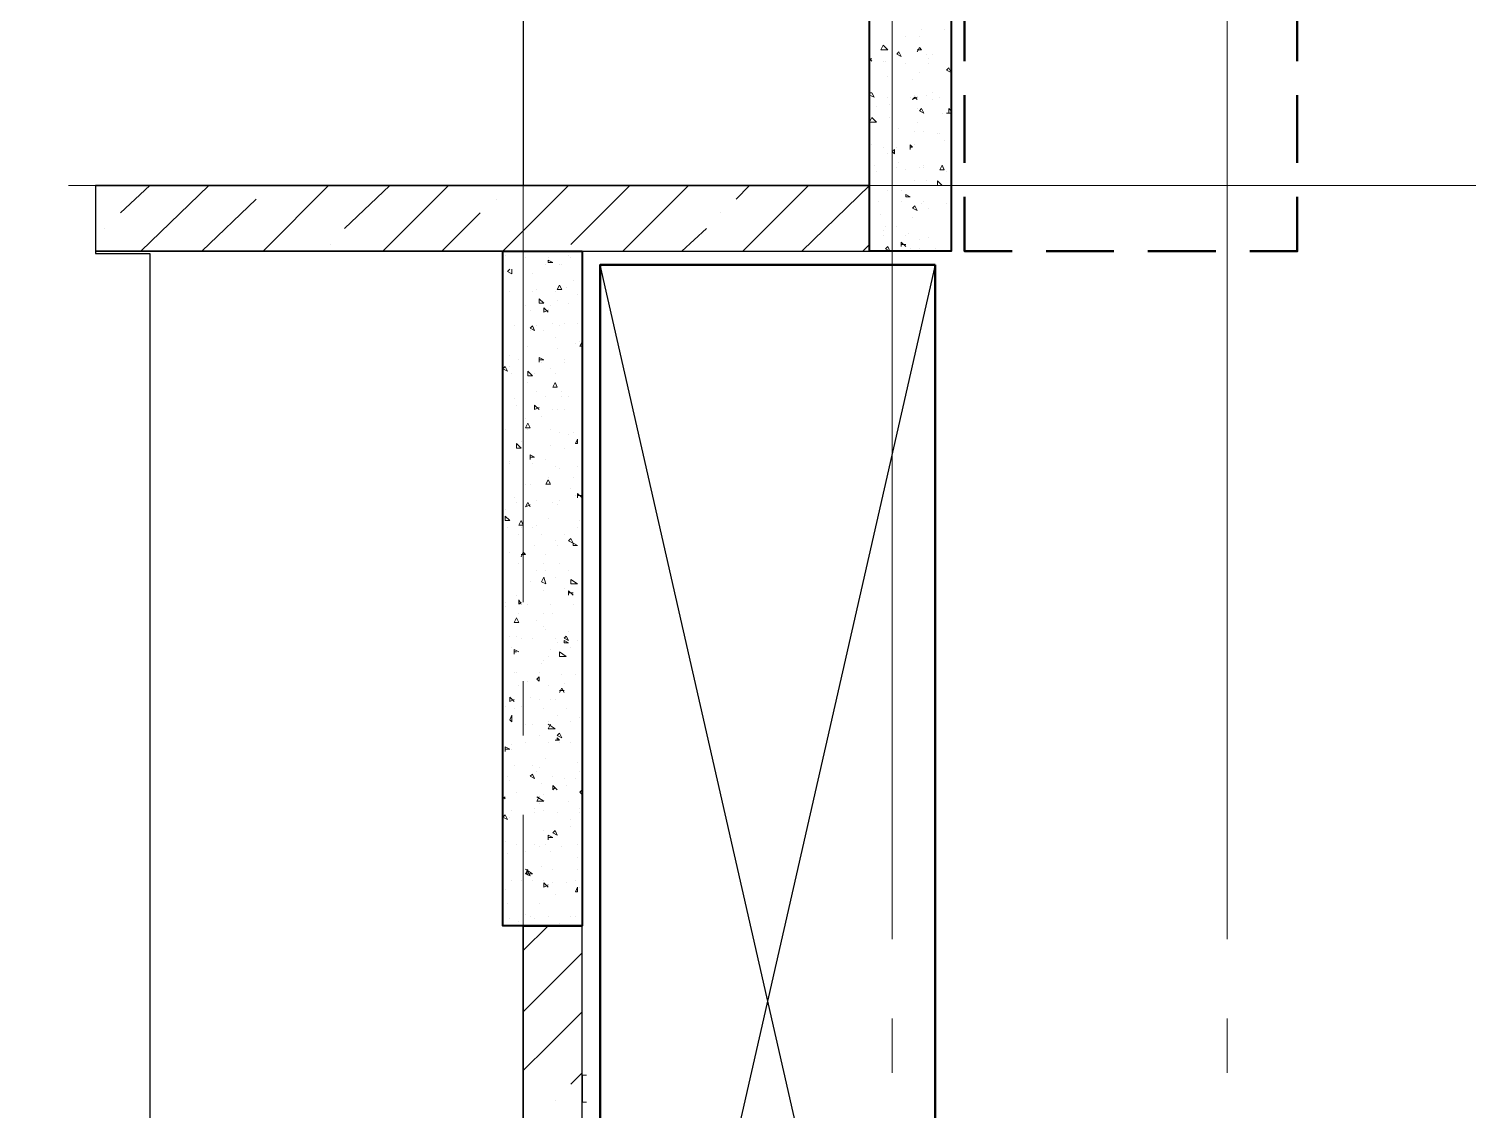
# Model space of a CAD drawing. Header units: millimetres. Extents: x 2279 to 5236, y 896 to 2828.
# Drawn here: x 4437.87 to 4464.79, y 1830.4 to 1850.63 of the extents above; entities that cross this region are included whole.
import ezdxf

# ---------------------------------------------------------------- set-up
doc = ezdxf.new("R2010")
doc.units = ezdxf.units.MM
for name, color, linetype in [('PDF _!!ОСНОВНАЯ', 7, 'Continuous'), ('PDF _!!ТОНКАЯ', 7, 'Continuous'), ('PDF _0', 7, 'Continuous'), ('PDF _2020-02-11_АР_Секция_1 - План этажа - Уровень 2$0$A-WALL', 7, 'Continuous'), ('PDF _2020-02-11_АР_Секция_1 - План этажа - Уровень 2$0$A-WALL-FNSH', 7, 'Continuous'), ('PDF _СПДС_СТЕНЫ', 7, 'Continuous')]:
    doc.layers.add(name, color=color, linetype=linetype)

msp = doc.modelspace()

# ---------------------------------------------------------------- linework, layer by layer
at = {"layer": 'PDF _!!ОСНОВНАЯ', "lineweight": 50}
for points in [[(4455.371, 1851.296), (4455.371, 1850.026)], [(4461.594, 1850.026), (4461.594, 1851.296)], [(4455.371, 1849.391), (4455.371, 1848.121)], [(4461.594, 1848.121), (4461.594, 1849.391)], [(4455.371, 1847.486), (4455.371, 1846.47), (4456.26, 1846.47)], [(4460.705, 1846.47), (4461.594, 1846.47), (4461.594, 1847.486)], [(4456.895, 1846.47), (4458.165, 1846.47)], [(4458.8, 1846.47), (4460.07, 1846.47)]]:
    msp.add_lwpolyline(points, dxfattribs=at)
msp.add_lwpolyline([(4454.821, 1846.216), (4454.821, 1818.699), (4448.555, 1818.699), (4448.555, 1846.216)], close=True, dxfattribs=at)
at = {"layer": 'PDF _!!ТОНКАЯ', "lineweight": 20}
for points in [[(4454.016, 1833.601), (4454.016, 1847.698), (4454.016, 1867.299), (4454.016, 1880.55), (4454.016, 1894.562)], [(4460.282, 1833.601), (4460.282, 1847.698), (4460.282, 1867.299), (4460.282, 1880.55), (4460.282, 1894.562)], [(4447.116, 1839.908), (4447.116, 1859.933)], [(4439.623, 1847.698), (4438.607, 1847.698)], [(4439.58, 1847.19), (4440.131, 1847.698)], [(4439.961, 1846.47), (4441.231, 1847.698)], [(4548.169, 1847.698), (4543.173, 1847.698), (4536.4, 1847.698), (4530.177, 1847.698), (4508.374, 1847.698), (4500.5, 1847.698), (4493.007, 1847.698), (4488.646, 1847.698), (4466.167, 1847.698), (4459.901, 1847.698), (4455.117, 1847.698), (4441.104, 1847.698)], [(4442.247, 1846.47), (4443.475, 1847.698)], [(4443.771, 1846.894), (4444.618, 1847.698)], [(4444.491, 1846.47), (4445.719, 1847.698)], [(4446.735, 1846.47), (4447.963, 1847.698)], [(4448.005, 1846.597), (4449.106, 1847.698)], [(4448.979, 1846.47), (4450.206, 1847.698)], [(4451.095, 1847.444), (4451.349, 1847.698)], [(4451.222, 1846.47), (4452.45, 1847.698)], [(4452.323, 1846.47), (4453.593, 1847.698)], [(4441.104, 1846.47), (4442.12, 1847.444)], [(4446.608, 1847.444), (4446.608, 1847.444)], [(4445.592, 1846.47), (4446.312, 1847.19)], [(4450.799, 1847.19), (4450.799, 1847.19)], [(4439.284, 1846.894), (4439.284, 1846.894)], [(4450.079, 1846.47), (4450.545, 1846.894)], [(4443.517, 1846.597), (4443.517, 1846.597)], [(4453.466, 1846.47), (4453.593, 1846.597)], [(4447.116, 1837.411), (4447.116, 1838.427)], [(4447.116, 1815.905), (4447.116, 1835.929)], [(4447.116, 1833.389), (4447.582, 1833.855)], [(4447.116, 1832.246), (4448.217, 1833.347)], [(4447.116, 1831.145), (4447.582, 1831.611), (4448.217, 1832.246)], [(4454.016, 1831.103), (4454.016, 1832.119)], [(4460.282, 1831.103), (4460.282, 1832.119)], [(4448.005, 1830.891), (4448.217, 1831.103)], [(4447.709, 1830.595), (4447.709, 1830.595)]]:
    msp.add_lwpolyline(points, dxfattribs=at)
at = {"layer": 'PDF _!!ТОНКАЯ', "lineweight": 25}
for points in [[(4447.116, 1865.69), (4447.116, 1847.698), (4439.115, 1847.698), (4439.115, 1846.428), (4440.131, 1846.428), (4440.131, 1816.751), (4439.115, 1816.751), (4439.115, 1815.481), (4447.116, 1815.481), (4447.116, 1797.489)], [(4439.115, 1847.698), (4453.593, 1847.698), (4453.593, 1846.47)], [(4448.217, 1846.47), (4446.735, 1846.47), (4439.115, 1846.47)], [(4454.821, 1846.216), (4448.555, 1818.699)], [(4454.821, 1818.699), (4448.555, 1846.216)], [(4447.116, 1829.367), (4447.116, 1833.855), (4447.116, 1831.611), (4447.116, 1829.367), (4448.217, 1829.367), (4448.217, 1831.611), (4448.217, 1833.855)], [(4448.217, 1831.06), (4448.217, 1830.552)]]:
    msp.add_lwpolyline(points, dxfattribs=at)
msp.add_lwpolyline([(4453.593, 1847.698), (4439.115, 1847.698), (4439.115, 1846.47), (4453.593, 1846.47)], close=True, dxfattribs=at)
at = {"layer": 'PDF _0', "lineweight": 20}
msp.add_lwpolyline([(4488.01, 1939.323, 0.279769), (4426.921, 1746.34, 0.279819), (4569.93, 1603.107, 0.279869), (4762.953, 1663.951)], format="xyb", dxfattribs=at)
at = {"layer": 'PDF _2020-02-11_АР_Секция_1 - План этажа - Уровень 2$0$A-WALL', "lineweight": 50}
msp.add_lwpolyline([(4448.217, 1833.855), (4447.116, 1833.855)], dxfattribs=at)
at = {"layer": 'PDF _2020-02-11_АР_Секция_1 - План этажа - Уровень 2$0$A-WALL-FNSH', "lineweight": 9}
for points in [[(4448.301, 1846.47), (4448.217, 1846.47)], [(4448.217, 1831.145), (4448.217, 1831.06), (4448.301, 1831.06)], [(4448.301, 1830.552), (4448.217, 1830.552), (4448.217, 1830.468)]]:
    msp.add_lwpolyline(points, dxfattribs=at)
at = {"layer": 'PDF _СПДС_СТЕНЫ', "lineweight": 40}
for points in [[(4453.593, 1846.47), (4453.593, 1861.965), (4455.117, 1861.965), (4455.117, 1846.47)], [(4448.217, 1846.47), (4448.217, 1833.855), (4446.735, 1833.855), (4446.735, 1846.47)]]:
    msp.add_lwpolyline(points, close=True, dxfattribs=at)
at = {"layer": 'PDF _СПДС_СТЕНЫ', "lineweight": 20}
for points in [[(4454.567, 1850.619), (4454.567, 1850.619)], [(4454.99, 1850.619), (4454.99, 1850.619)], [(4454.016, 1850.323), (4454.016, 1850.323)], [(4454.271, 1850.492), (4454.271, 1850.492)], [(4454.482, 1850.196), (4454.525, 1850.28), (4454.567, 1850.238), (4454.482, 1850.238)], [(4454.525, 1850.492), (4454.525, 1850.492)], [(4453.635, 1850.069), (4453.593, 1850.069), (4453.635, 1850.026)], [(4453.847, 1850.026), (4453.847, 1850.026)], [(4453.889, 1850.238), (4453.889, 1850.238)], [(4453.889, 1850.026), (4453.889, 1850.026)], [(4454.652, 1850.153), (4454.652, 1850.153)], [(4454.694, 1850.069), (4454.694, 1850.069)], [(4454.779, 1850.153), (4454.779, 1850.153)], [(4454.271, 1849.984), (4454.271, 1849.984)], [(4454.525, 1849.815), (4454.525, 1849.815)], [(4454.694, 1849.984), (4454.694, 1849.984)], [(4455.117, 1849.942), (4455.117, 1849.942)], [(4453.932, 1849.73), (4453.932, 1849.73)], [(4454.016, 1849.645), (4454.016, 1849.645)], [(4454.016, 1849.476), (4454.016, 1849.476)], [(4454.398, 1849.688), (4454.398, 1849.688)], [(4453.593, 1849.434), (4453.635, 1849.434), (4453.678, 1849.349), (4453.593, 1849.391)], [(4453.932, 1849.349), (4453.932, 1849.349)], [(4453.974, 1849.222), (4453.974, 1849.222)], [(4454.355, 1849.349), (4454.355, 1849.349)], [(4454.482, 1849.349), (4454.398, 1849.307), (4454.44, 1849.349), (4454.482, 1849.307)], [(4454.44, 1849.391), (4454.44, 1849.391)], [(4454.652, 1849.391), (4454.652, 1849.391)], [(4454.779, 1849.434), (4454.779, 1849.434)], [(4454.779, 1849.307), (4454.779, 1849.307)], [(4454.906, 1849.349), (4454.906, 1849.349)], [(4453.72, 1849.18), (4453.72, 1849.18)], [(4453.974, 1848.968), (4453.974, 1848.968)], [(4454.482, 1849.137), (4454.482, 1849.137)], [(4454.948, 1849.053), (4454.948, 1849.053)], [(4455.033, 1849.053), (4455.117, 1849.053)], [(4455.075, 1849.053), (4455.075, 1849.137), (4455.117, 1849.095)], [(4454.016, 1848.714), (4454.016, 1848.714)], [(4454.143, 1848.756), (4454.143, 1848.756)], [(4454.44, 1848.714), (4454.44, 1848.714)], [(4454.482, 1848.883), (4454.482, 1848.883)], [(4454.609, 1848.714), (4454.609, 1848.714)], [(4454.863, 1848.672), (4454.863, 1848.672)], [(4454.906, 1848.672), (4454.906, 1848.672)], [(4453.635, 1848.46), (4453.635, 1848.46)], [(4453.847, 1848.418), (4453.847, 1848.418)], [(4454.101, 1848.418), (4454.101, 1848.418)], [(4454.355, 1848.375), (4454.355, 1848.46), (4454.398, 1848.418), (4454.355, 1848.418)], [(4454.44, 1848.46), (4454.44, 1848.46)], [(4454.99, 1848.545), (4454.99, 1848.545)], [(4453.932, 1848.291), (4453.932, 1848.291)], [(4453.678, 1848.079), (4453.678, 1848.079)], [(4453.72, 1847.952), (4453.72, 1847.952)], [(4454.101, 1848.037), (4454.101, 1848.037)], [(4454.143, 1848.121), (4454.143, 1848.121)], [(4454.271, 1847.994), (4454.271, 1847.994)], [(4454.525, 1848.037), (4454.525, 1848.037)], [(4454.609, 1848.079), (4454.609, 1848.079)], [(4454.609, 1848.037), (4454.609, 1848.037)], [(4454.948, 1848.037), (4454.948, 1848.037)], [(4455.033, 1847.952), (4455.033, 1847.952)], [(4453.932, 1847.613), (4453.932, 1847.613)], [(4453.974, 1847.698), (4453.974, 1847.698)], [(4454.186, 1847.613), (4454.186, 1847.613)], [(4454.44, 1847.783), (4454.44, 1847.783)], [(4454.652, 1847.783), (4454.652, 1847.783)], [(4454.863, 1847.698), (4454.863, 1847.783), (4454.948, 1847.698), (4454.821, 1847.698)], [(4455.117, 1847.74), (4455.117, 1847.74)], [(4453.762, 1847.402), (4453.762, 1847.402)], [(4454.186, 1847.402), (4454.186, 1847.402)], [(4454.567, 1847.359), (4454.567, 1847.359)], [(4454.609, 1847.402), (4454.609, 1847.402)], [(4455.033, 1847.359), (4455.033, 1847.359)], [(4453.805, 1847.148), (4453.805, 1847.148)], [(4454.398, 1847.275), (4454.398, 1847.275)], [(4454.398, 1847.105), (4454.398, 1847.105)], [(4454.694, 1847.275), (4454.694, 1847.275)], [(4453.847, 1846.851), (4453.847, 1846.851)], [(4453.889, 1846.936), (4453.889, 1846.936)], [(4454.101, 1846.936), (4454.101, 1846.936)], [(4454.313, 1846.809), (4454.313, 1846.809)], [(4453.847, 1846.767), (4453.847, 1846.767)], [(4454.186, 1846.555), (4454.186, 1846.64), (4454.271, 1846.555)], [(4454.186, 1846.597), (4454.271, 1846.597)], [(4454.271, 1846.767), (4454.271, 1846.767)], [(4454.355, 1846.513), (4454.355, 1846.513)], [(4454.525, 1846.682), (4454.525, 1846.682)], [(4454.525, 1846.513), (4454.525, 1846.513)], [(4454.694, 1846.724), (4454.694, 1846.724)], [(4454.821, 1846.513), (4454.821, 1846.513)], [(4446.777, 1846.386), (4446.777, 1846.386)], [(4447.158, 1846.343), (4447.158, 1846.343)], [(4447.582, 1846.343), (4447.582, 1846.343)], [(4447.963, 1846.386), (4447.963, 1846.386)], [(4448.005, 1846.343), (4448.005, 1846.343)], [(4453.678, 1846.47), (4453.678, 1846.47)], [(4446.904, 1846.132), (4446.904, 1846.047), (4446.82, 1846.089), (4446.862, 1846.132)], [(4447.285, 1846.047), (4447.285, 1846.047)], [(4447.539, 1846.216), (4447.539, 1846.216)], [(4447.793, 1846.216), (4447.793, 1846.216)], [(4447.836, 1846.216), (4447.836, 1846.216)], [(4446.862, 1845.708), (4446.862, 1845.708)], [(4447.116, 1845.751), (4447.116, 1845.751)], [(4447.285, 1845.708), (4447.285, 1845.708)], [(4447.37, 1845.751), (4447.37, 1845.751)], [(4447.709, 1845.708), (4447.709, 1845.708)], [(4447.92, 1845.793), (4447.92, 1845.793)], [(4448.047, 1845.92), (4448.047, 1845.92)], [(4447.158, 1845.454), (4447.158, 1845.454)], [(4447.624, 1845.454), (4447.624, 1845.454)], [(4447.751, 1845.539), (4447.751, 1845.539)], [(4447.963, 1845.497), (4447.963, 1845.497)], [(4448.132, 1845.666), (4448.132, 1845.666)], [(4446.735, 1845.285), (4446.735, 1845.285)], [(4447.243, 1845.37), (4447.243, 1845.37)], [(4447.582, 1845.37), (4447.497, 1845.327), (4447.497, 1845.412), (4447.582, 1845.327)], [(4446.735, 1845.073), (4446.735, 1845.073)], [(4446.947, 1845.073), (4446.947, 1845.073)], [(4447.243, 1844.989), (4447.243, 1844.989)], [(4447.37, 1845.073), (4447.37, 1845.073)], [(4447.497, 1844.989), (4447.497, 1844.989)], [(4447.666, 1845.116), (4447.666, 1845.116)], [(4447.793, 1845.073), (4447.793, 1845.073)], [(4447.878, 1845.116), (4447.878, 1845.116)], [(4448.132, 1845.116), (4448.132, 1845.116)], [(4448.217, 1845.031), (4448.217, 1845.031)], [(4447.201, 1844.692), (4447.201, 1844.692)], [(4447.709, 1844.862), (4447.709, 1844.862)], [(4447.751, 1844.65), (4447.751, 1844.65)], [(4448.09, 1844.735), (4448.09, 1844.735)], [(4448.217, 1844.777), (4448.174, 1844.692), (4448.217, 1844.692)], [(4448.174, 1844.777), (4448.174, 1844.777)], [(4448.217, 1844.777), (4448.217, 1844.777)], [(4446.862, 1844.523), (4446.862, 1844.523)], [(4447.031, 1844.438), (4447.031, 1844.438)], [(4447.412, 1844.396), (4447.412, 1844.481), (4447.497, 1844.438), (4447.412, 1844.438)], [(4447.455, 1844.396), (4447.455, 1844.396)], [(4447.878, 1844.438), (4447.878, 1844.438)], [(4447.878, 1844.396), (4447.878, 1844.396)], [(4446.862, 1844.311), (4446.862, 1844.311)], [(4446.904, 1844.184), (4446.904, 1844.184)], [(4447.328, 1844.184), (4447.328, 1844.184)], [(4447.624, 1844.269), (4447.624, 1844.269)], [(4447.709, 1844.184), (4447.709, 1844.184)], [(4447.201, 1844.015), (4447.201, 1844.015)], [(4447.37, 1843.846), (4447.37, 1843.846)], [(4447.836, 1843.846), (4447.836, 1843.846)], [(4448.217, 1844.015), (4448.217, 1844.015)], [(4446.947, 1843.719), (4446.947, 1843.719)], [(4446.989, 1843.592), (4446.989, 1843.592)], [(4447.116, 1843.761), (4447.116, 1843.761)], [(4447.412, 1843.549), (4447.328, 1843.507), (4447.328, 1843.592), (4447.412, 1843.507)], [(4447.539, 1843.761), (4447.539, 1843.761)], [(4447.836, 1843.761), (4447.836, 1843.761)], [(4447.963, 1843.761), (4447.963, 1843.761)], [(4447.158, 1843.338), (4447.158, 1843.338)], [(4447.455, 1843.38), (4447.455, 1843.38)], [(4447.666, 1843.507), (4447.666, 1843.507)], [(4447.751, 1843.507), (4447.751, 1843.507)], [(4447.878, 1843.507), (4447.878, 1843.507)], [(4446.735, 1843.253), (4446.735, 1843.253)], [(4446.777, 1843.126), (4446.777, 1843.126)], [(4447.201, 1843.126), (4447.201, 1843.126)], [(4447.624, 1843.126), (4447.624, 1843.126)], [(4447.793, 1843.083), (4447.793, 1843.083)], [(4447.963, 1843.041), (4447.963, 1843.041)], [(4448.047, 1843.083), (4448.047, 1843.083)], [(4447.074, 1842.914), (4447.074, 1842.914)], [(4447.116, 1842.829), (4447.116, 1842.829)], [(4447.624, 1842.829), (4447.624, 1842.829)], [(4447.878, 1842.787), (4447.878, 1842.787)], [(4448.217, 1842.829), (4448.217, 1842.787)], [(4448.217, 1842.787), (4448.217, 1842.787)], [(4446.862, 1842.533), (4446.862, 1842.533)], [(4446.862, 1842.491), (4446.862, 1842.491)], [(4447.116, 1842.66), (4447.116, 1842.66)], [(4447.116, 1842.575), (4447.116, 1842.575)], [(4447.243, 1842.575), (4447.243, 1842.66), (4447.328, 1842.618), (4447.243, 1842.618)], [(4447.285, 1842.491), (4447.285, 1842.491)], [(4447.539, 1842.575), (4447.539, 1842.575)], [(4447.582, 1842.237), (4447.582, 1842.237)], [(4447.709, 1842.448), (4447.709, 1842.448)], [(4447.793, 1842.406), (4447.793, 1842.406)], [(4448.047, 1842.237), (4448.047, 1842.237)], [(4448.132, 1842.448), (4448.132, 1842.448)], [(4447.116, 1841.983), (4447.116, 1841.983)], [(4447.158, 1842.11), (4447.158, 1842.11)], [(4447.243, 1842.11), (4447.243, 1842.11)], [(4447.624, 1842.152), (4447.624, 1842.152)], [(4448.005, 1842.025), (4448.005, 1842.025)], [(4448.132, 1841.856), (4448.132, 1841.94), (4448.217, 1841.856)], [(4446.947, 1841.856), (4446.947, 1841.856)], [(4446.989, 1841.771), (4446.989, 1841.771)], [(4447.243, 1841.729), (4447.158, 1841.686), (4447.201, 1841.771), (4447.243, 1841.686)], [(4447.37, 1841.813), (4447.37, 1841.813)], [(4447.666, 1841.771), (4447.666, 1841.771)], [(4447.751, 1841.729), (4447.751, 1841.729)], [(4447.793, 1841.813), (4447.793, 1841.813)], [(4448.09, 1841.898), (4448.09, 1841.898)], [(4448.132, 1841.898), (4448.217, 1841.898)], [(4446.777, 1841.644), (4446.777, 1841.644)], [(4447.582, 1841.475), (4447.582, 1841.475)], [(4448.174, 1841.432), (4448.174, 1841.432)], [(4448.217, 1841.602), (4448.217, 1841.602)], [(4446.82, 1841.305), (4446.82, 1841.305)], [(4447.031, 1841.178), (4447.031, 1841.178)], [(4447.074, 1841.305), (4447.074, 1841.305)], [(4447.285, 1841.305), (4447.285, 1841.305)], [(4447.37, 1841.348), (4447.37, 1841.348)], [(4447.455, 1841.178), (4447.455, 1841.178)], [(4447.878, 1841.178), (4447.878, 1841.178)], [(4448.132, 1841.305), (4448.132, 1841.305)], [(4447.116, 1841.051), (4447.116, 1841.051)], [(4447.328, 1840.967), (4447.328, 1840.967)], [(4447.709, 1841.051), (4447.709, 1841.051)], [(4447.751, 1840.967), (4447.751, 1840.967)], [(4446.862, 1840.84), (4446.862, 1840.84)], [(4447.031, 1840.628), (4447.031, 1840.628)], [(4447.074, 1840.755), (4447.116, 1840.84), (4447.158, 1840.797), (4447.074, 1840.797)], [(4447.497, 1840.628), (4447.497, 1840.628)], [(4447.539, 1840.797), (4447.539, 1840.797)], [(4447.793, 1840.628), (4447.793, 1840.628)], [(4447.116, 1840.543), (4447.116, 1840.543)], [(4447.37, 1840.501), (4447.37, 1840.501)], [(4447.539, 1840.501), (4447.539, 1840.501)], [(4447.709, 1840.374), (4447.709, 1840.374)], [(4447.963, 1840.501), (4447.963, 1840.501)], [(4447.243, 1840.289), (4447.243, 1840.289)], [(4447.497, 1840.12), (4447.497, 1840.12)], [(4447.878, 1840.162), (4447.878, 1840.162)], [(4447.963, 1840.035), (4447.963, 1840.12), (4448.047, 1840.035)], [(4447.963, 1840.078), (4448.047, 1840.078)], [(4446.777, 1839.908), (4446.777, 1839.908)], [(4446.777, 1839.824), (4446.777, 1839.824)], [(4446.989, 1840.035), (4446.989, 1840.035)], [(4447.074, 1839.908), (4447.031, 1839.866), (4447.031, 1839.951), (4447.074, 1839.866)], [(4447.031, 1839.951), (4447.031, 1839.951)], [(4447.201, 1839.866), (4447.201, 1839.866)], [(4447.624, 1839.866), (4447.624, 1839.866)], [(4447.624, 1839.866), (4447.624, 1839.866)], [(4448.047, 1839.866), (4448.047, 1839.866)], [(4447.031, 1839.697), (4447.031, 1839.697)], [(4447.37, 1839.57), (4447.37, 1839.57)], [(4447.497, 1839.697), (4447.497, 1839.697)], [(4447.666, 1839.697), (4447.666, 1839.697)], [(4446.862, 1839.273), (4446.862, 1839.273)], [(4446.989, 1839.273), (4446.989, 1839.273)], [(4447.497, 1839.443), (4447.497, 1839.443)], [(4447.539, 1839.4), (4447.539, 1839.4)], [(4447.963, 1839.358), (4447.963, 1839.358)], [(4446.904, 1839.062), (4446.904, 1839.062)], [(4446.947, 1838.935), (4446.947, 1839.019), (4447.031, 1838.977)], [(4446.947, 1838.977), (4446.989, 1838.977)], [(4447.074, 1839.231), (4447.074, 1839.231)], [(4447.285, 1839.231), (4447.285, 1839.231)], [(4447.624, 1839.019), (4447.624, 1839.019)], [(4447.709, 1839.231), (4447.709, 1839.231)], [(4447.751, 1839.146), (4447.751, 1839.146)], [(4448.005, 1839.062), (4448.005, 1839.062)], [(4448.132, 1839.189), (4448.132, 1839.189)], [(4447.455, 1838.765), (4447.455, 1838.765)], [(4447.497, 1838.808), (4447.497, 1838.808)], [(4447.582, 1838.892), (4447.582, 1838.892)], [(4446.735, 1838.469), (4446.735, 1838.469)], [(4446.947, 1838.596), (4446.947, 1838.596)], [(4446.989, 1838.596), (4446.989, 1838.596)], [(4447.412, 1838.596), (4447.412, 1838.596)], [(4447.836, 1838.554), (4447.836, 1838.554)], [(4448.09, 1838.554), (4448.09, 1838.554)], [(4447.031, 1838.342), (4447.031, 1838.342)], [(4447.201, 1838.427), (4447.201, 1838.427)], [(4447.582, 1838.342), (4447.582, 1838.342)], [(4447.793, 1838.215), (4447.836, 1838.3), (4447.878, 1838.215)], [(4447.793, 1838.257), (4447.878, 1838.257)], [(4447.878, 1838.384), (4447.878, 1838.384)], [(4446.777, 1837.961), (4446.777, 1837.961)], [(4446.947, 1838.088), (4446.862, 1838.046), (4446.862, 1838.13), (4446.947, 1838.046)], [(4446.947, 1837.919), (4446.947, 1837.919)], [(4447.074, 1837.961), (4447.074, 1837.961)], [(4447.243, 1838.13), (4447.243, 1838.13)], [(4447.412, 1838.088), (4447.412, 1838.088)], [(4447.497, 1837.919), (4447.497, 1837.919)], [(4447.624, 1838.088), (4447.624, 1838.088)], [(4447.709, 1838.088), (4447.709, 1838.088)], [(4447.92, 1837.919), (4447.92, 1837.919)], [(4447.582, 1837.665), (4447.582, 1837.665)], [(4447.751, 1837.792), (4447.751, 1837.792)], [(4448.005, 1837.665), (4448.005, 1837.665)], [(4448.174, 1837.749), (4448.174, 1837.749)], [(4447.158, 1837.622), (4447.158, 1837.622)], [(4447.285, 1837.622), (4447.285, 1837.622)], [(4447.412, 1837.411), (4447.412, 1837.411)], [(4447.582, 1837.622), (4447.709, 1837.538), (4447.582, 1837.538), (4447.624, 1837.622)], [(4447.751, 1837.326), (4447.751, 1837.368), (4447.793, 1837.326), (4447.709, 1837.326)], [(4446.735, 1837.326), (4446.735, 1837.326)], [(4446.777, 1837.114), (4446.777, 1837.199), (4446.862, 1837.157), (4446.777, 1837.157)], [(4446.904, 1837.241), (4446.904, 1837.241)], [(4446.904, 1837.157), (4446.904, 1837.157)], [(4447.158, 1837.284), (4447.158, 1837.284)], [(4447.582, 1837.284), (4447.582, 1837.284)], [(4447.751, 1837.326), (4447.751, 1837.326)], [(4447.793, 1837.284), (4447.793, 1837.284)], [(4448.005, 1837.284), (4448.005, 1837.284)], [(4446.947, 1836.86), (4446.947, 1836.86)], [(4447.285, 1836.86), (4447.285, 1836.86)], [(4447.412, 1836.818), (4447.412, 1836.818)], [(4447.539, 1836.987), (4447.539, 1836.987)], [(4448.132, 1836.903), (4448.132, 1836.903)], [(4446.82, 1836.649), (4446.82, 1836.649)], [(4446.862, 1836.564), (4446.862, 1836.564)], [(4447.243, 1836.649), (4447.243, 1836.649)], [(4447.37, 1836.733), (4447.37, 1836.733)], [(4447.666, 1836.649), (4447.666, 1836.649)], [(4447.878, 1836.606), (4447.878, 1836.606)], [(4448.09, 1836.606), (4448.09, 1836.606)], [(4448.174, 1836.733), (4448.174, 1836.733)], [(4446.989, 1836.352), (4446.989, 1836.352)], [(4447.455, 1836.522), (4447.455, 1836.522)], [(4447.497, 1836.31), (4447.497, 1836.31)], [(4447.709, 1836.437), (4447.666, 1836.395), (4447.666, 1836.479), (4447.751, 1836.395)], [(4447.92, 1836.479), (4447.92, 1836.479)], [(4448.217, 1836.395), (4448.174, 1836.352), (4448.217, 1836.31)], [(4446.735, 1836.268), (4446.777, 1836.225)], [(4446.735, 1836.225), (4446.777, 1836.268)], [(4446.904, 1836.014), (4446.904, 1836.014)], [(4447.328, 1836.056), (4447.328, 1836.056)], [(4447.37, 1836.268), (4447.497, 1836.183), (4447.37, 1836.183), (4447.412, 1836.268)], [(4447.412, 1836.141), (4447.412, 1836.141)], [(4447.497, 1836.014), (4447.497, 1836.014)], [(4447.963, 1836.183), (4447.963, 1836.183)], [(4448.174, 1836.056), (4448.174, 1836.056)], [(4446.862, 1835.887), (4446.862, 1835.887)], [(4447.328, 1835.971), (4447.328, 1835.971)], [(4447.751, 1835.971), (4447.751, 1835.971)], [(4448.005, 1835.844), (4448.005, 1835.844)], [(4448.174, 1835.971), (4448.174, 1835.971)], [(4447.116, 1835.548), (4447.116, 1835.548)], [(4447.497, 1835.633), (4447.497, 1835.633)], [(4447.582, 1835.463), (4447.582, 1835.548), (4447.666, 1835.506), (4447.582, 1835.506)], [(4448.005, 1835.717), (4448.005, 1835.717)], [(4446.777, 1835.421), (4446.777, 1835.421)], [(4446.82, 1835.209), (4446.82, 1835.209)], [(4446.989, 1835.379), (4446.989, 1835.379)], [(4447.158, 1835.252), (4447.158, 1835.252)], [(4447.328, 1835.379), (4447.328, 1835.379)], [(4447.412, 1835.336), (4447.412, 1835.336)], [(4447.539, 1835.379), (4447.539, 1835.379)], [(4447.624, 1835.252), (4447.624, 1835.252)], [(4447.836, 1835.336), (4447.836, 1835.336)], [(4448.132, 1835.379), (4448.132, 1835.379)], [(4446.735, 1835.082), (4446.735, 1835.082)], [(4447.455, 1834.955), (4447.455, 1834.955)], [(4448.132, 1835.125), (4448.132, 1835.125)], [(4446.904, 1834.701), (4446.904, 1834.701)], [(4447.074, 1834.701), (4447.074, 1834.701)], [(4447.158, 1834.913), (4447.285, 1834.828), (4447.158, 1834.828), (4447.201, 1834.913)], [(4447.201, 1834.786), (4447.201, 1834.786)], [(4447.285, 1834.701), (4447.285, 1834.701)], [(4447.497, 1834.701), (4447.497, 1834.701)], [(4447.666, 1834.913), (4447.666, 1834.913)], [(4448.09, 1834.701), (4448.09, 1834.701)], [(4448.132, 1834.913), (4448.132, 1834.913)], [(4446.777, 1834.532), (4446.777, 1834.532)], [(4447.582, 1834.617), (4447.497, 1834.574), (4447.497, 1834.659), (4447.582, 1834.574)], [(4447.666, 1834.659), (4447.666, 1834.659)], [(4447.709, 1834.447), (4447.709, 1834.447)], [(4447.92, 1834.659), (4447.92, 1834.659)], [(4448.174, 1834.574), (4448.174, 1834.574)], [(4446.82, 1834.278), (4446.82, 1834.278)], [(4447.412, 1834.278), (4447.412, 1834.278)], [(4446.735, 1834.066), (4446.735, 1834.066)], [(4446.735, 1834.024), (4446.735, 1834.024)], [(4446.735, 1834.024), (4446.735, 1834.024)], [(4446.735, 1833.855), (4446.735, 1833.855)], [(4446.862, 1833.982), (4446.862, 1833.982)], [(4447.031, 1833.939), (4447.031, 1833.939)], [(4447.158, 1834.066), (4447.158, 1834.066)], [(4447.243, 1834.024), (4447.243, 1834.024)], [(4447.328, 1833.982), (4447.328, 1833.982)], [(4447.582, 1834.024), (4447.582, 1834.024)], [(4447.793, 1833.897), (4447.793, 1833.897)], [(4448.005, 1834.024), (4448.005, 1834.024)], [(4448.09, 1834.024), (4448.09, 1834.024)]]:
    msp.add_lwpolyline(points, dxfattribs=at)
for points in [[(4453.805, 1850.238), (4453.847, 1850.323), (4453.932, 1850.238)], [(4454.186, 1850.111), (4454.101, 1850.153), (4454.143, 1850.196)], [(4455.117, 1849.815), (4455.033, 1849.857), (4455.075, 1849.899)], [(4453.593, 1848.883), (4453.635, 1848.968), (4453.72, 1848.883)], [(4454.609, 1849.053), (4454.525, 1849.095), (4454.567, 1849.137)], [(4454.059, 1848.291), (4454.016, 1848.333), (4454.059, 1848.375)], [(4454.99, 1847.994), (4454.906, 1847.994), (4454.948, 1848.079)], [(4454.355, 1847.486), (4454.271, 1847.486), (4454.271, 1847.529)], [(4454.482, 1847.232), (4454.398, 1847.275), (4454.44, 1847.317)], [(4453.974, 1846.47), (4453.889, 1846.513), (4453.932, 1846.555)], [(4447.666, 1846.259), (4447.582, 1846.259), (4447.582, 1846.301)], [(4447.836, 1845.751), (4447.751, 1845.751), (4447.793, 1845.835)], [(4447.412, 1845.497), (4447.412, 1845.581), (4447.497, 1845.497)], [(4447.328, 1844.989), (4447.243, 1845.031), (4447.285, 1845.073)], [(4446.82, 1844.227), (4446.735, 1844.269), (4446.777, 1844.311)], [(4447.201, 1844.142), (4447.201, 1844.227), (4447.285, 1844.142)], [(4447.751, 1843.93), (4447.666, 1843.93), (4447.709, 1844.015)], [(4447.243, 1843.168), (4447.158, 1843.168), (4447.201, 1843.253)], [(4446.989, 1842.787), (4446.989, 1842.872), (4447.074, 1842.787)], [(4448.132, 1842.872), (4448.09, 1842.872), (4448.132, 1842.956)], [(4447.624, 1842.11), (4447.539, 1842.11), (4447.582, 1842.194)], [(4446.777, 1841.432), (4446.777, 1841.517), (4446.862, 1841.432)], [(4447.116, 1841.348), (4447.031, 1841.348), (4447.074, 1841.432)], [(4448.047, 1841.009), (4447.963, 1841.051), (4448.005, 1841.094)], [(4448.132, 1840.967), (4448.047, 1840.967), (4448.047, 1841.009)], [(4447.539, 1840.247), (4447.455, 1840.289), (4447.497, 1840.374)], [(4448.005, 1840.247), (4448.005, 1840.332), (4448.132, 1840.247)], [(4447.031, 1839.527), (4446.947, 1839.527), (4446.989, 1839.612)], [(4447.963, 1839.189), (4447.878, 1839.231), (4447.92, 1839.273)], [(4447.793, 1838.892), (4447.793, 1838.977), (4447.92, 1838.892)], [(4447.963, 1839.146), (4447.878, 1839.146), (4447.878, 1839.189)], [(4447.412, 1838.427), (4447.37, 1838.469), (4447.412, 1838.511)], [(4446.904, 1837.665), (4446.862, 1837.707), (4446.904, 1837.792)], [(4447.836, 1837.368), (4447.751, 1837.411), (4447.793, 1837.453)], [(4447.328, 1836.606), (4447.243, 1836.649), (4447.285, 1836.691)], [(4446.82, 1835.844), (4446.735, 1835.887), (4446.777, 1835.929)], [(4447.751, 1835.548), (4447.666, 1835.59), (4447.709, 1835.633)], [(4447.243, 1834.786), (4447.158, 1834.828), (4447.201, 1834.871)], [(4448.132, 1834.49), (4448.09, 1834.49), (4448.132, 1834.574)]]:
    msp.add_lwpolyline(points, close=True, dxfattribs=at)

doc.saveas('drawing.dxf')
